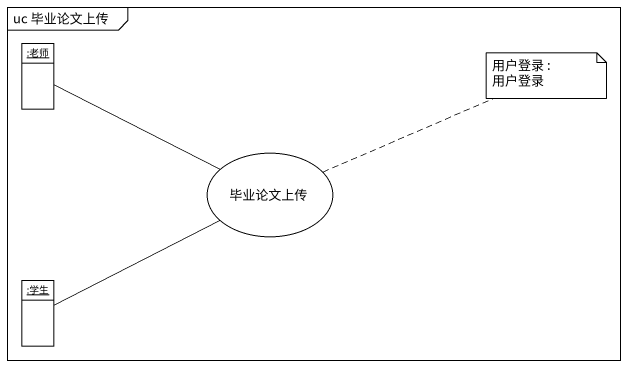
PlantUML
@startuml
mainframe uc 毕业论文上传
allowmixing
hide circle
hide empty members
object ":老师" as 老师
usecase 毕业论文上传
object ":学生" as 学生
老师 -right- 毕业论文上传
学生 -right- 毕业论文上传
note right of 毕业论文上传 : 用户登录 : 用户登录
@enduml
